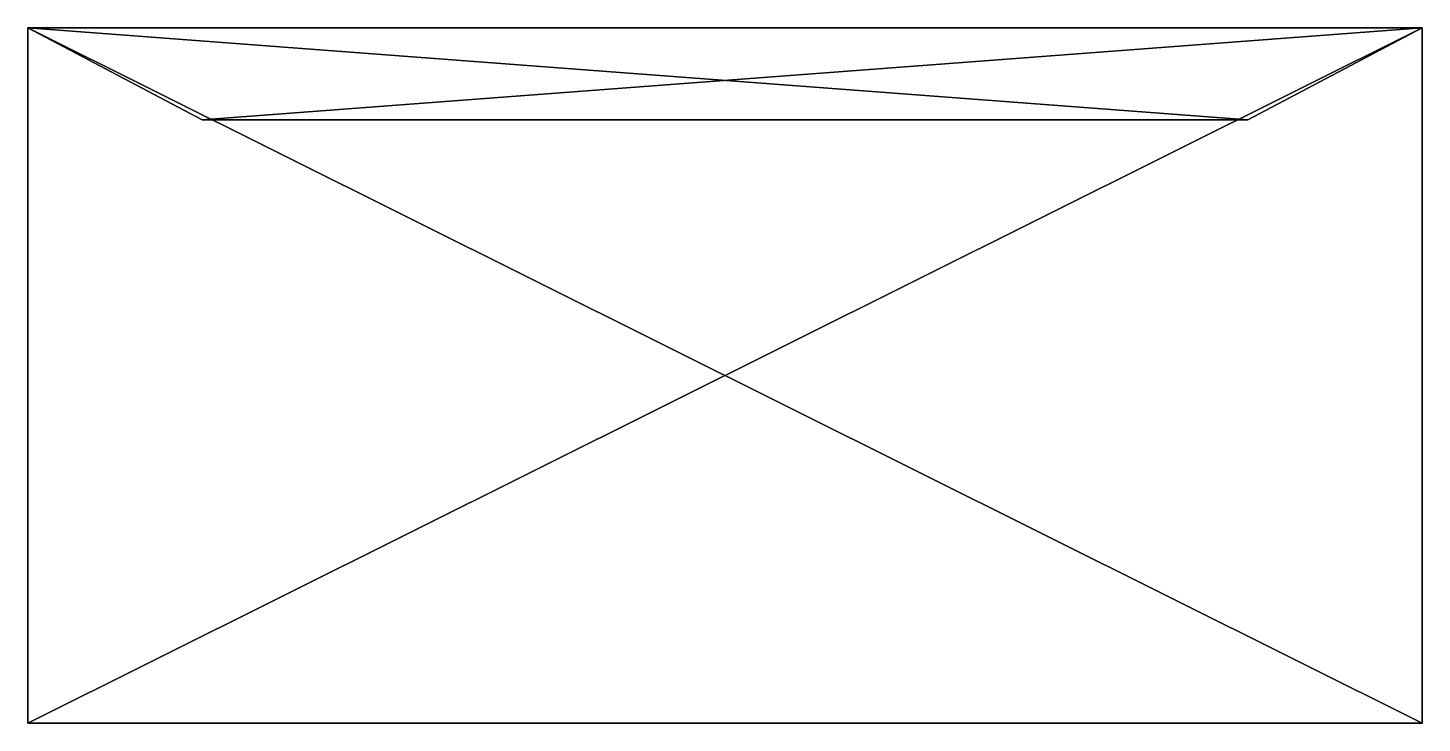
# Model space of a CAD drawing. Extents: x -1 to 1.01, y -0.5 to 0.5.
import ezdxf

# ---------------------------------------------------------------- set-up
doc = ezdxf.new("R2010")
doc.units = 0

msp = doc.modelspace()

# ---------------------------------------------------------------- linework, layer by layer
at = {"color": 1}
for points in [[(-1, 0.50061, -0.503418), (-1, 0.500593, -0.503419), (-1, 0.500593, 0.503419)], [(-1, 0.50061, -0.503418), (-1, 0.500593, 0.503419), (-1, 0.50061, 0.503418)], [(1.006897, 0.50061, -0.503418), (1.006896, 0.500593, -0.503419), (-1, 0.500593, -0.503419)], [(1.006897, 0.50061, -0.503418), (-1, 0.500593, -0.503419), (-1, 0.50061, -0.503418)], [(-1, 0.50061, 0.503418), (-1, 0.500593, 0.503419), (1.006896, 0.500593, 0.503419)], [(-1, 0.50061, 0.503418), (1.006896, 0.500593, 0.503419), (1.006897, 0.50061, 0.503418)], [(-0.749138, 0.368002, -0.28752), (-1, 0.50061, -0.503418), (-1, 0.50061, 0.503418)], [(-0.749138, 0.368002, -0.28752), (-1, 0.50061, 0.503418), (-0.749138, 0.368002, 0.278825)], [(0.756035, 0.368002, -0.28752), (1.006897, 0.50061, -0.503418), (-1, 0.50061, -0.503418)], [(0.756035, 0.368002, -0.28752), (-1, 0.50061, -0.503418), (-0.749138, 0.368002, -0.28752)], [(-0.749138, 0.368002, 0.278825), (-1, 0.50061, 0.503418), (1.006897, 0.50061, 0.503418)], [(-1, 0.500593, 0.503419), (-1, -0.500593, 0.503419), (1.006896, 0.500593, 0.503419)], [(-1, -0.500593, 0.503419), (1.006896, -0.500593, 0.503419), (1.006896, 0.500593, 0.503419)], [(1.006896, 0.500593, -0.503419), (1.006896, -0.500593, -0.503419), (-1, 0.500593, -0.503419)], [(1.006896, -0.500593, -0.503419), (-1, -0.500593, -0.503419), (-1, 0.500593, -0.503419)], [(-1, 0.500593, -0.503419), (-1, -0.500593, -0.503419), (-1, 0.500593, 0.503419)], [(-1, -0.500593, -0.503419), (-1, -0.500593, 0.503419), (-1, 0.500593, 0.503419)], [(-0.749138, 0.368002, 0.278825), (1.006897, 0.50061, 0.503418), (0.756035, 0.368002, 0.278825)], [(0.756035, 0.368002, 0.278825), (1.006897, 0.50061, 0.503418), (1.006897, 0.50061, -0.503418)], [(0.756035, 0.368002, 0.278825), (1.006897, 0.50061, -0.503418), (0.756035, 0.368002, -0.28752)], [(1.006897, 0.50061, 0.503418), (1.006896, 0.500593, 0.503419), (1.006896, 0.500593, -0.503419)], [(1.006897, 0.50061, 0.503418), (1.006896, 0.500593, -0.503419), (1.006897, 0.50061, -0.503418)], [(1.006896, 0.500593, 0.503419), (1.006896, -0.500593, 0.503419), (1.006896, 0.500593, -0.503419)], [(1.006896, -0.500593, 0.503419), (1.006896, -0.500593, -0.503419), (1.006896, 0.500593, -0.503419)], [(-0.749138, 0.368002, -0.28752), (-0.749138, 0.368002, 0.278825), (0.756035, 0.368002, -0.28752)], [(-0.749138, 0.368002, 0.278825), (0.756035, 0.368002, 0.278825), (0.756035, 0.368002, -0.28752)], [(-1, -0.500593, 0.503419), (-1, -0.500593, -0.503419), (1.006896, -0.500593, 0.503419)], [(-1, -0.500593, -0.503419), (1.006896, -0.500593, -0.503419), (1.006896, -0.500593, 0.503419)]]:
    msp.add_3dface(points, dxfattribs=at)

doc.saveas('drawing.dxf')
